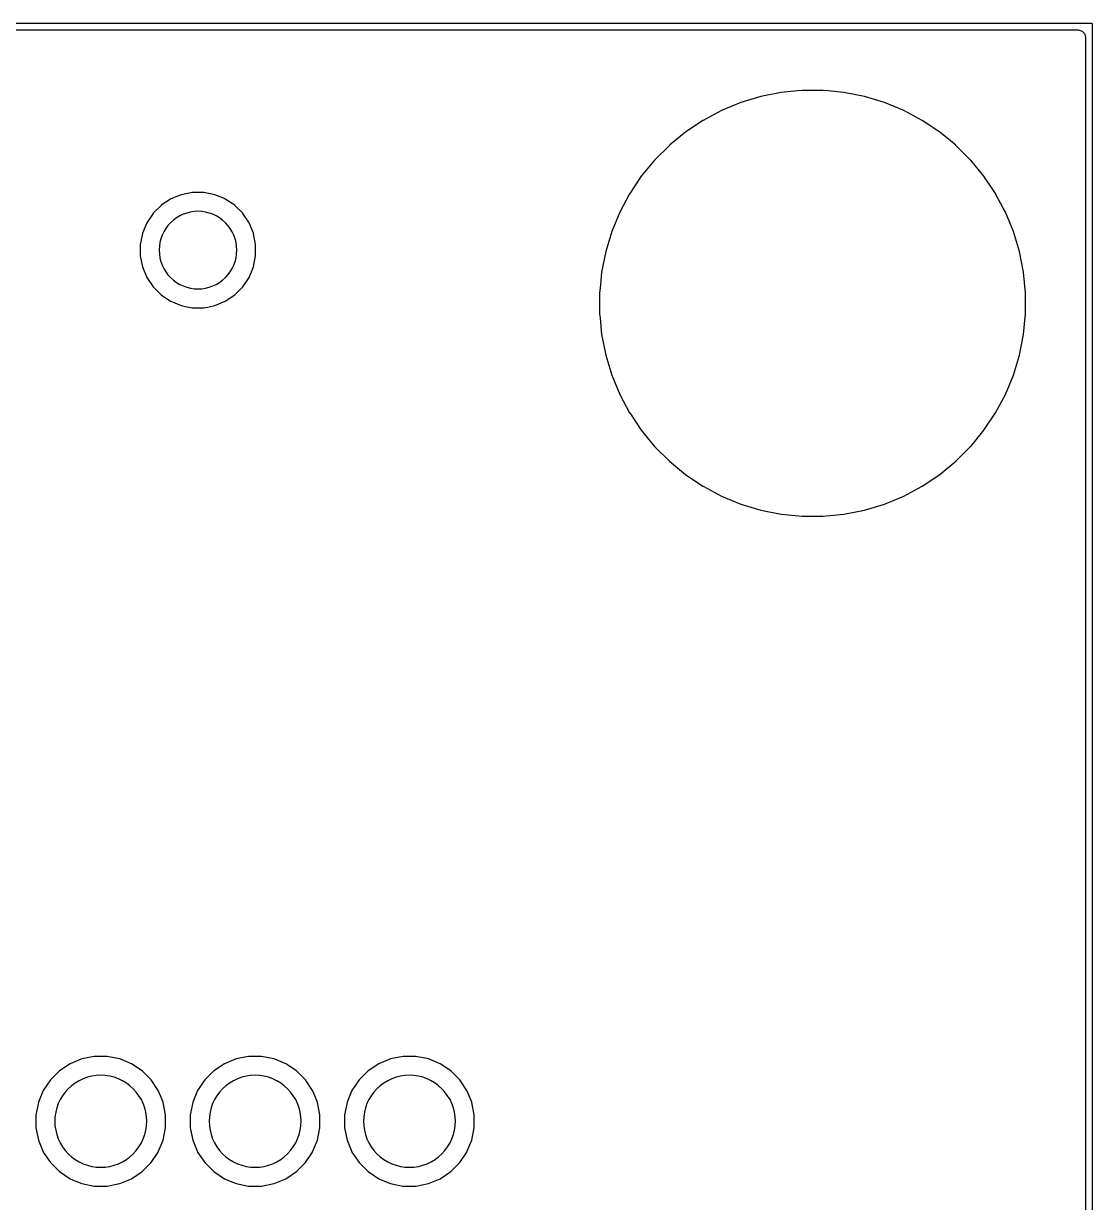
# Model space of a CAD drawing. Header units: metres. Extents: x 92.3 to 181.5, y -134.8 to -50.6.
# Drawn here: x 163.89 to 181.48, y -69.98 to -50.57 of the extents above; entities that cross this region are included whole.
import ezdxf

# ---------------------------------------------------------------- set-up
doc = ezdxf.new("R2010")
doc.units = ezdxf.units.M

msp = doc.modelspace()

# ---------------------------------------------------------------- linework, layer by layer
for points in [[(181.479, -134.774), (181.479, -50.576), (181.479, -50.575), (181.479, -50.575), (181.479, -50.575), (181.479, -50.575), (181.479, -50.575), (181.479, -50.575), (181.479, -50.575), (181.479, -50.575), (181.479, -50.574), (181.479, -50.574), (181.479, -50.574), (181.479, -50.574), (181.479, -50.574), (181.479, -50.574), (181.479, -50.574), (181.479, -50.574), (181.479, -50.573), (181.479, -50.573), (181.479, -50.573), (181.479, -50.573), (181.479, -50.573), (181.479, -50.573), (181.479, -50.573), (181.479, -50.573), (181.479, -50.573), (181.479, -50.573), (181.478, -50.572), (181.478, -50.572), (181.478, -50.572), (181.478, -50.572), (181.478, -50.572), (181.478, -50.572), (181.478, -50.572), (181.478, -50.572), (181.478, -50.572), (181.478, -50.572), (181.478, -50.572), (181.477, -50.571), (181.477, -50.571), (181.477, -50.571), (181.477, -50.571), (181.477, -50.571), (181.477, -50.571), (181.477, -50.571), (181.477, -50.571), (181.477, -50.571), (181.477, -50.571), (181.476, -50.571), (181.476, -50.571), (181.476, -50.571), (181.476, -50.571), (181.476, -50.571), (181.476, -50.571), (181.476, -50.571), (181.476, -50.571), (181.475, -50.571), (181.475, -50.571), (181.475, -50.571), (181.475, -50.571), (181.475, -50.571), (181.475, -50.571), (181.475, -50.571), (181.475, -50.571), (181.474, -50.571), (92.276, -50.571)], [(92.381, -50.8), (92.381, -134.55), (92.391, -134.6), (92.435, -134.65), (92.5, -134.669), (181.25, -134.669), (181.3, -134.659), (181.35, -134.615), (181.369, -134.55), (181.369, -50.8), (181.359, -50.75), (181.315, -50.7), (181.25, -50.681), (92.5, -50.681), (92.45, -50.691), (92.4, -50.735), (92.381, -50.8)], [(173.369, -55.003), (173.369, -55.003), (173.369, -55.003), (173.369, -55.003), (173.369, -55.003), (173.369, -55.347), (173.369, -55.347), (173.369, -55.347), (173.369, -55.347), (173.37, -55.347), (173.376, -55.416), (173.403, -55.69), (173.403, -55.69), (173.403, -55.69), (173.403, -55.69), (173.403, -55.69), (173.47, -56.028), (173.47, -56.028), (173.47, -56.028), (173.47, -56.028), (173.471, -56.028), (173.57, -56.357), (173.57, -56.357), (173.57, -56.357), (173.57, -56.358), (173.571, -56.358), (173.702, -56.675), (173.702, -56.675), (173.702, -56.675), (173.702, -56.676), (173.702, -56.676), (173.702, -56.676), (173.702, -56.676), (173.864, -56.979), (173.865, -56.979), (173.865, -56.979), (173.865, -56.979), (173.865, -56.979), (173.865, -56.979), (173.865, -56.979), (173.865, -56.979), (173.865, -56.98), (173.865, -56.98), (174.056, -57.266), (174.056, -57.266), (174.056, -57.266), (174.056, -57.266), (174.056, -57.266), (174.056, -57.266), (174.056, -57.266), (174.056, -57.266), (174.056, -57.266), (174.056, -57.266), (174.274, -57.532), (174.274, -57.532), (174.274, -57.532), (174.275, -57.532), (174.275, -57.532), (174.518, -57.775), (174.518, -57.775), (174.518, -57.775), (174.518, -57.776), (174.518, -57.776), (174.518, -57.776), (174.518, -57.776), (174.518, -57.776), (174.518, -57.776), (174.784, -57.994), (174.784, -57.994), (174.784, -57.994), (174.784, -57.994), (174.784, -57.994), (175.07, -58.185), (175.071, -58.185), (175.071, -58.185), (175.071, -58.185), (175.071, -58.185), (175.071, -58.185), (175.071, -58.186), (175.071, -58.186), (175.071, -58.186), (175.374, -58.348), (175.374, -58.348), (175.374, -58.348), (175.374, -58.348), (175.374, -58.348), (175.375, -58.348), (175.375, -58.348), (175.692, -58.479), (175.692, -58.48), (175.693, -58.48), (175.693, -58.48), (175.693, -58.48), (176.022, -58.579), (176.022, -58.58), (176.022, -58.58), (176.022, -58.58), (176.022, -58.58), (176.36, -58.647), (176.36, -58.647), (176.36, -58.647), (176.36, -58.647), (176.36, -58.647), (176.703, -58.68), (176.703, -58.681), (176.703, -58.681), (176.703, -58.681), (176.703, -58.681), (177.047, -58.681), (177.047, -58.681), (177.047, -58.681), (177.047, -58.681), (177.047, -58.68), (177.39, -58.647), (177.39, -58.647), (177.39, -58.647), (177.39, -58.647), (177.39, -58.647), (177.728, -58.58), (177.728, -58.58), (177.728, -58.58), (177.728, -58.58), (177.728, -58.579), (178.057, -58.48), (178.057, -58.48), (178.057, -58.48), (178.058, -58.48), (178.058, -58.479), (178.375, -58.348), (178.375, -58.348), (178.376, -58.348), (178.376, -58.348), (178.376, -58.348), (178.679, -58.186), (178.679, -58.185), (178.679, -58.185), (178.679, -58.185), (178.68, -58.185), (178.966, -57.994), (178.966, -57.994), (178.966, -57.994), (178.966, -57.994), (178.966, -57.994), (179.232, -57.776), (179.232, -57.776), (179.232, -57.776), (179.232, -57.775), (179.232, -57.775), (179.475, -57.532), (179.475, -57.532), (179.476, -57.532), (179.476, -57.532), (179.476, -57.532), (179.694, -57.266), (179.694, -57.266), (179.694, -57.266), (179.694, -57.266), (179.694, -57.266), (179.885, -56.98), (179.885, -56.979), (179.885, -56.979), (179.885, -56.979), (179.886, -56.979), (180.048, -56.676), (180.048, -56.676), (180.048, -56.676), (180.048, -56.675), (180.048, -56.675), (180.179, -56.358), (180.18, -56.358), (180.18, -56.357), (180.18, -56.357), (180.18, -56.357), (180.279, -56.028), (180.28, -56.028), (180.28, -56.028), (180.28, -56.028), (180.28, -56.028), (180.347, -55.69), (180.347, -55.69), (180.347, -55.69), (180.347, -55.69), (180.347, -55.69), (180.38, -55.347), (180.38, -55.347), (180.38, -55.347), (180.38, -55.347), (180.38, -55.347), (180.38, -55.003), (180.38, -55.003), (180.38, -55.003), (180.38, -55.003), (180.38, -55.003), (180.347, -54.66), (180.347, -54.66), (180.347, -54.66), (180.347, -54.66), (180.347, -54.66), (180.28, -54.322), (180.28, -54.322), (180.28, -54.322), (180.28, -54.322), (180.279, -54.322), (180.18, -53.993), (180.18, -53.993), (180.18, -53.993), (180.18, -53.992), (180.179, -53.992), (180.048, -53.675), (180.048, -53.675), (180.048, -53.674), (180.048, -53.674), (180.048, -53.674), (180.013, -53.609), (179.886, -53.371), (179.886, -53.371), (179.885, -53.371), (179.885, -53.371), (179.885, -53.371), (179.885, -53.371), (179.885, -53.371), (179.885, -53.37), (179.694, -53.084), (179.694, -53.084), (179.694, -53.084), (179.694, -53.084), (179.694, -53.084), (179.476, -52.818), (179.476, -52.818), (179.476, -52.818), (179.476, -52.818), (179.476, -52.818), (179.476, -52.818), (179.475, -52.818), (179.475, -52.818), (179.475, -52.818), (179.232, -52.575), (179.232, -52.575), (179.232, -52.574), (179.232, -52.574), (179.232, -52.574), (178.966, -52.356), (178.966, -52.356), (178.966, -52.356), (178.966, -52.356), (178.966, -52.356), (178.966, -52.356), (178.966, -52.356), (178.966, -52.356), (178.966, -52.356), (178.68, -52.165), (178.68, -52.165), (178.679, -52.165), (178.679, -52.165), (178.679, -52.165), (178.679, -52.165), (178.679, -52.165), (178.679, -52.165), (178.679, -52.165), (178.679, -52.165), (178.679, -52.165), (178.679, -52.165), (178.679, -52.165), (178.679, -52.165), (178.679, -52.164), (178.376, -52.002), (178.376, -52.002), (178.376, -52.002), (178.376, -52.002), (178.375, -52.002), (178.375, -52.002), (178.375, -52.002), (178.375, -52.002), (178.058, -51.871), (178.058, -51.87), (178.057, -51.87), (178.057, -51.87), (178.057, -51.87), (177.728, -51.771), (177.728, -51.77), (177.728, -51.77), (177.728, -51.77), (177.728, -51.77), (177.39, -51.703), (177.39, -51.703), (177.39, -51.703), (177.39, -51.703), (177.39, -51.703), (177.39, -51.703), (177.132, -51.678), (177.047, -51.67), (177.047, -51.67), (177.047, -51.67), (177.047, -51.67), (177.047, -51.67), (176.703, -51.67), (176.703, -51.67), (176.703, -51.67), (176.703, -51.67), (176.703, -51.67), (176.624, -51.677), (176.36, -51.703), (176.36, -51.703), (176.36, -51.703), (176.36, -51.703), (176.36, -51.703), (176.022, -51.77), (176.022, -51.77), (176.022, -51.77), (176.022, -51.77), (176.022, -51.771), (175.693, -51.87), (175.693, -51.87), (175.693, -51.87), (175.692, -51.87), (175.692, -51.871), (175.375, -52.002), (175.375, -52.002), (175.375, -52.002), (175.374, -52.002), (175.374, -52.002), (175.374, -52.002), (175.374, -52.002), (175.071, -52.164), (175.071, -52.165), (175.071, -52.165), (175.071, -52.165), (175.071, -52.165), (175.071, -52.165), (175.071, -52.165), (175.071, -52.165), (175.07, -52.165), (175.07, -52.165), (174.784, -52.356), (174.784, -52.356), (174.784, -52.356), (174.784, -52.356), (174.784, -52.356), (174.784, -52.356), (174.784, -52.356), (174.784, -52.356), (174.784, -52.356), (174.784, -52.356), (174.518, -52.574), (174.518, -52.574), (174.518, -52.574), (174.518, -52.575), (174.518, -52.575), (174.275, -52.818), (174.275, -52.818), (174.274, -52.818), (174.274, -52.818), (174.274, -52.818), (174.056, -53.084), (174.056, -53.084), (174.056, -53.084), (174.056, -53.084), (174.056, -53.084), (174.056, -53.084), (174.056, -53.084), (174.056, -53.084), (174.056, -53.084), (174.056, -53.084), (173.865, -53.37), (173.865, -53.37), (173.865, -53.371), (173.865, -53.371), (173.865, -53.371), (173.865, -53.371), (173.865, -53.371), (173.865, -53.371), (173.865, -53.371), (173.864, -53.371), (173.702, -53.674), (173.702, -53.674), (173.702, -53.674), (173.702, -53.674), (173.702, -53.675), (173.702, -53.675), (173.702, -53.675), (173.702, -53.675), (173.571, -53.992), (173.57, -53.992), (173.57, -53.993), (173.57, -53.993), (173.57, -53.993), (173.471, -54.322), (173.47, -54.322), (173.47, -54.322), (173.47, -54.322), (173.47, -54.322), (173.403, -54.66), (173.403, -54.66), (173.403, -54.66), (173.403, -54.66), (173.403, -54.66), (173.382, -54.874), (173.37, -55.003), (173.369, -55.003)], [(165.81, -54.393), (165.81, -54.393), (165.81, -54.393), (165.81, -54.393), (165.81, -54.393), (165.81, -54.393), (165.81, -54.394), (165.81, -54.394), (165.811, -54.394), (165.811, -54.394), (165.811, -54.394), (165.811, -54.394), (165.847, -54.576), (165.847, -54.577), (165.847, -54.577), (165.847, -54.577), (165.847, -54.577), (165.847, -54.577), (165.847, -54.577), (165.847, -54.577), (165.847, -54.577), (165.847, -54.577), (165.847, -54.577), (165.847, -54.577), (165.847, -54.577), (165.847, -54.577), (165.847, -54.577), (165.918, -54.749), (165.918, -54.749), (165.918, -54.749), (165.918, -54.749), (165.919, -54.75), (165.919, -54.75), (165.919, -54.75), (165.919, -54.75), (165.919, -54.75), (165.919, -54.75), (165.919, -54.75), (165.919, -54.75), (166.022, -54.905), (166.022, -54.905), (166.022, -54.905), (166.022, -54.905), (166.022, -54.905), (166.022, -54.905), (166.022, -54.905), (166.022, -54.905), (166.023, -54.905), (166.023, -54.905), (166.023, -54.905), (166.023, -54.906), (166.154, -55.037), (166.155, -55.037), (166.155, -55.037), (166.155, -55.037), (166.155, -55.038), (166.155, -55.038), (166.155, -55.038), (166.155, -55.038), (166.155, -55.038), (166.155, -55.038), (166.155, -55.038), (166.155, -55.038), (166.31, -55.141), (166.31, -55.141), (166.31, -55.141), (166.31, -55.141), (166.31, -55.141), (166.31, -55.141), (166.31, -55.141), (166.31, -55.141), (166.31, -55.142), (166.311, -55.142), (166.311, -55.142), (166.483, -55.213), (166.483, -55.213), (166.483, -55.213), (166.483, -55.213), (166.483, -55.213), (166.483, -55.213), (166.483, -55.213), (166.483, -55.213), (166.483, -55.213), (166.484, -55.213), (166.528, -55.222), (166.666, -55.249), (166.666, -55.249), (166.666, -55.249), (166.666, -55.249), (166.666, -55.249), (166.666, -55.249), (166.667, -55.25), (166.667, -55.25), (166.667, -55.25), (166.667, -55.25), (166.853, -55.25), (166.853, -55.25), (166.853, -55.25), (166.853, -55.25), (166.854, -55.249), (166.854, -55.249), (166.854, -55.249), (166.854, -55.249), (166.854, -55.249), (166.854, -55.249), (166.946, -55.231), (167.036, -55.213), (167.037, -55.213), (167.037, -55.213), (167.037, -55.213), (167.037, -55.213), (167.037, -55.213), (167.037, -55.213), (167.037, -55.213), (167.037, -55.213), (167.037, -55.213), (167.209, -55.142), (167.209, -55.142), (167.21, -55.142), (167.21, -55.141), (167.21, -55.141), (167.21, -55.141), (167.21, -55.141), (167.21, -55.141), (167.21, -55.141), (167.21, -55.141), (167.365, -55.038), (167.365, -55.038), (167.365, -55.038), (167.365, -55.038), (167.365, -55.038), (167.365, -55.038), (167.365, -55.037), (167.365, -55.037), (167.366, -55.037), (167.366, -55.037), (167.396, -55.007), (167.41, -54.992), (167.487, -54.916), (167.497, -54.906), (167.497, -54.906), (167.497, -54.905), (167.497, -54.905), (167.498, -54.905), (167.498, -54.905), (167.498, -54.905), (167.498, -54.905), (167.498, -54.905), (167.498, -54.905), (167.601, -54.75), (167.601, -54.75), (167.601, -54.75), (167.601, -54.75), (167.601, -54.75), (167.601, -54.75), (167.601, -54.75), (167.602, -54.75), (167.602, -54.749), (167.602, -54.749), (167.673, -54.577), (167.673, -54.577), (167.673, -54.577), (167.673, -54.577), (167.673, -54.577), (167.673, -54.577), (167.673, -54.577), (167.673, -54.577), (167.673, -54.577), (167.673, -54.576), (167.709, -54.394), (167.709, -54.394), (167.709, -54.394), (167.709, -54.394), (167.709, -54.394), (167.709, -54.394), (167.709, -54.393), (167.709, -54.393), (167.709, -54.393), (167.709, -54.393), (167.709, -54.207), (167.709, -54.207), (167.709, -54.207), (167.709, -54.207), (167.709, -54.206), (167.709, -54.206), (167.709, -54.206), (167.709, -54.206), (167.709, -54.206), (167.709, -54.206), (167.673, -54.024), (167.673, -54.023), (167.673, -54.023), (167.673, -54.023), (167.673, -54.023), (167.673, -54.023), (167.673, -54.023), (167.673, -54.023), (167.673, -54.023), (167.673, -54.023), (167.602, -53.851), (167.602, -53.851), (167.602, -53.85), (167.601, -53.85), (167.601, -53.85), (167.601, -53.85), (167.601, -53.85), (167.601, -53.85), (167.601, -53.85), (167.601, -53.85), (167.601, -53.85), (167.498, -53.695), (167.498, -53.695), (167.498, -53.695), (167.498, -53.695), (167.498, -53.695), (167.498, -53.695), (167.498, -53.695), (167.498, -53.695), (167.497, -53.695), (167.497, -53.695), (167.497, -53.695), (167.497, -53.694), (167.366, -53.563), (167.365, -53.563), (167.365, -53.563), (167.365, -53.563), (167.365, -53.562), (167.365, -53.562), (167.365, -53.562), (167.365, -53.562), (167.365, -53.562), (167.365, -53.562), (167.365, -53.562), (167.365, -53.562), (167.21, -53.459), (167.21, -53.459), (167.21, -53.459), (167.21, -53.459), (167.21, -53.459), (167.21, -53.459), (167.21, -53.459), (167.21, -53.459), (167.209, -53.458), (167.209, -53.458), (167.209, -53.458), (167.209, -53.458), (167.209, -53.458), (167.037, -53.387), (167.037, -53.387), (167.037, -53.387), (167.037, -53.387), (167.037, -53.387), (167.037, -53.387), (167.037, -53.387), (167.037, -53.387), (167.037, -53.387), (167.037, -53.387), (167.037, -53.387), (167.037, -53.387), (167.037, -53.387), (167.037, -53.387), (167.036, -53.387), (166.854, -53.351), (166.854, -53.351), (166.854, -53.351), (166.854, -53.351), (166.854, -53.351), (166.854, -53.351), (166.853, -53.351), (166.853, -53.351), (166.853, -53.351), (166.853, -53.351), (166.667, -53.351), (166.667, -53.351), (166.667, -53.351), (166.667, -53.351), (166.666, -53.351), (166.666, -53.351), (166.666, -53.351), (166.666, -53.351), (166.666, -53.351), (166.666, -53.351), (166.484, -53.387), (166.483, -53.387), (166.483, -53.387), (166.483, -53.387), (166.483, -53.387), (166.483, -53.387), (166.483, -53.387), (166.483, -53.387), (166.483, -53.387), (166.483, -53.387), (166.483, -53.387), (166.483, -53.387), (166.483, -53.387), (166.483, -53.387), (166.483, -53.387), (166.311, -53.458), (166.311, -53.458), (166.311, -53.458), (166.311, -53.458), (166.31, -53.459), (166.31, -53.459), (166.31, -53.459), (166.31, -53.459), (166.31, -53.459), (166.31, -53.459), (166.31, -53.459), (166.31, -53.459), (166.155, -53.562), (166.155, -53.562), (166.155, -53.562), (166.155, -53.562), (166.155, -53.562), (166.155, -53.562), (166.155, -53.562), (166.155, -53.562), (166.155, -53.563), (166.155, -53.563), (166.155, -53.563), (166.154, -53.563), (166.023, -53.694), (166.023, -53.695), (166.023, -53.695), (166.023, -53.695), (166.022, -53.695), (166.022, -53.695), (166.022, -53.695), (166.022, -53.695), (166.022, -53.695), (166.022, -53.695), (166.022, -53.695), (166.022, -53.695), (165.919, -53.85), (165.919, -53.85), (165.919, -53.85), (165.919, -53.85), (165.919, -53.85), (165.919, -53.85), (165.919, -53.85), (165.919, -53.85), (165.918, -53.851), (165.918, -53.851), (165.918, -53.851), (165.918, -53.851), (165.918, -53.851), (165.847, -54.023), (165.847, -54.023), (165.847, -54.023), (165.847, -54.023), (165.847, -54.023), (165.847, -54.023), (165.847, -54.023), (165.847, -54.023), (165.847, -54.023), (165.847, -54.023), (165.847, -54.023), (165.847, -54.023), (165.847, -54.023), (165.847, -54.023), (165.847, -54.024), (165.811, -54.206), (165.811, -54.206), (165.811, -54.206), (165.811, -54.206), (165.81, -54.206), (165.81, -54.206), (165.81, -54.207), (165.81, -54.207), (165.81, -54.207), (165.81, -54.207), (165.81, -54.393)], [(167.399, -54.3), (167.396, -54.237), (167.387, -54.175), (167.371, -54.115), (167.35, -54.055), (167.324, -53.999), (167.291, -53.945), (167.254, -53.895), (167.212, -53.848), (167.165, -53.806), (167.115, -53.769), (167.061, -53.736), (167.005, -53.71), (166.945, -53.689), (166.885, -53.673), (166.823, -53.664), (166.76, -53.661), (166.697, -53.664), (166.635, -53.673), (166.575, -53.689), (166.515, -53.71), (166.459, -53.736), (166.405, -53.769), (166.355, -53.806), (166.308, -53.848), (166.266, -53.895), (166.229, -53.945), (166.196, -53.999), (166.17, -54.055), (166.149, -54.115), (166.133, -54.175), (166.124, -54.237), (166.121, -54.3), (166.124, -54.363), (166.133, -54.425), (166.149, -54.485), (166.17, -54.545), (166.196, -54.601), (166.229, -54.655), (166.266, -54.705), (166.308, -54.752), (166.355, -54.794), (166.405, -54.831), (166.459, -54.864), (166.515, -54.89), (166.575, -54.911), (166.635, -54.927), (166.697, -54.936), (166.76, -54.939), (166.823, -54.936), (166.885, -54.927), (166.945, -54.911), (167.005, -54.89), (167.061, -54.864), (167.115, -54.831), (167.165, -54.794), (167.212, -54.752), (167.254, -54.705), (167.291, -54.655), (167.324, -54.601), (167.35, -54.545), (167.371, -54.485), (167.387, -54.425), (167.396, -54.363), (167.399, -54.3)], [(164.093, -68.534), (164.093, -68.534), (164.093, -68.535), (164.093, -68.535), (164.093, -68.535), (164.093, -68.535), (164.092, -68.535), (164.092, -68.535), (164.092, -68.535), (164.092, -68.535), (164.092, -68.745), (164.092, -68.745), (164.092, -68.745), (164.092, -68.745), (164.093, -68.745), (164.093, -68.745), (164.093, -68.745), (164.093, -68.745), (164.093, -68.746), (164.093, -68.746), (164.133, -68.951), (164.133, -68.951), (164.133, -68.951), (164.133, -68.951), (164.133, -68.951), (164.133, -68.951), (164.134, -68.951), (164.134, -68.951), (164.134, -68.951), (164.134, -68.951), (164.134, -68.951), (164.134, -68.952), (164.134, -68.952), (164.134, -68.952), (164.134, -68.952), (164.214, -69.145), (164.214, -69.145), (164.214, -69.145), (164.214, -69.146), (164.214, -69.146), (164.214, -69.146), (164.214, -69.146), (164.214, -69.146), (164.214, -69.146), (164.214, -69.146), (164.331, -69.32), (164.331, -69.32), (164.331, -69.32), (164.331, -69.32), (164.331, -69.32), (164.331, -69.32), (164.331, -69.321), (164.331, -69.321), (164.331, -69.321), (164.331, -69.321), (164.479, -69.469), (164.479, -69.469), (164.479, -69.469), (164.479, -69.469), (164.48, -69.469), (164.48, -69.469), (164.48, -69.469), (164.48, -69.469), (164.48, -69.469), (164.48, -69.469), (164.654, -69.586), (164.654, -69.586), (164.654, -69.586), (164.654, -69.586), (164.654, -69.586), (164.654, -69.586), (164.654, -69.586), (164.655, -69.586), (164.655, -69.586), (164.655, -69.586), (164.751, -69.626), (164.848, -69.666), (164.848, -69.666), (164.848, -69.666), (164.849, -69.666), (164.849, -69.666), (164.849, -69.666), (164.849, -69.666), (164.849, -69.667), (164.849, -69.667), (164.849, -69.667), (165.049, -69.706), (165.054, -69.707), (165.054, -69.707), (165.055, -69.707), (165.055, -69.707), (165.055, -69.707), (165.055, -69.708), (165.055, -69.708), (165.055, -69.708), (165.055, -69.708), (165.055, -69.708), (165.265, -69.708), (165.265, -69.708), (165.265, -69.708), (165.265, -69.708), (165.265, -69.708), (165.265, -69.708), (165.265, -69.707), (165.265, -69.707), (165.266, -69.707), (165.266, -69.707), (165.266, -69.707), (165.266, -69.707), (165.471, -69.667), (165.471, -69.667), (165.471, -69.667), (165.471, -69.666), (165.471, -69.666), (165.471, -69.666), (165.471, -69.666), (165.472, -69.666), (165.472, -69.666), (165.472, -69.666), (165.665, -69.586), (165.665, -69.586), (165.665, -69.586), (165.666, -69.586), (165.666, -69.586), (165.666, -69.586), (165.666, -69.586), (165.666, -69.586), (165.666, -69.586), (165.666, -69.586), (165.84, -69.469), (165.84, -69.469), (165.84, -69.469), (165.84, -69.469), (165.84, -69.469), (165.84, -69.469), (165.841, -69.469), (165.841, -69.469), (165.841, -69.469), (165.841, -69.469), (165.989, -69.321), (165.989, -69.321), (165.989, -69.321), (165.989, -69.321), (165.989, -69.32), (165.989, -69.32), (165.989, -69.32), (165.989, -69.32), (165.989, -69.32), (165.989, -69.32), (166.106, -69.146), (166.106, -69.146), (166.106, -69.146), (166.106, -69.146), (166.106, -69.146), (166.106, -69.146), (166.106, -69.146), (166.106, -69.145), (166.106, -69.145), (166.106, -69.145), (166.186, -68.952), (166.186, -68.952), (166.186, -68.952), (166.186, -68.951), (166.186, -68.951), (166.186, -68.951), (166.186, -68.951), (166.187, -68.951), (166.187, -68.951), (166.187, -68.951), (166.227, -68.746), (166.227, -68.746), (166.227, -68.745), (166.227, -68.745), (166.227, -68.745), (166.227, -68.745), (166.227, -68.745), (166.227, -68.745), (166.227, -68.745), (166.227, -68.745), (166.227, -68.535), (166.227, -68.535), (166.227, -68.535), (166.227, -68.535), (166.227, -68.535), (166.227, -68.535), (166.227, -68.535), (166.227, -68.535), (166.227, -68.534), (166.227, -68.534), (166.227, -68.534), (166.187, -68.329), (166.187, -68.329), (166.187, -68.329), (166.186, -68.329), (166.186, -68.329), (166.186, -68.329), (166.186, -68.329), (166.186, -68.328), (166.186, -68.328), (166.186, -68.328), (166.125, -68.181), (166.106, -68.135), (166.106, -68.135), (166.106, -68.135), (166.106, -68.134), (166.106, -68.134), (166.106, -68.134), (166.106, -68.134), (166.106, -68.134), (166.106, -68.134), (166.106, -68.134), (165.989, -67.96), (165.989, -67.96), (165.989, -67.96), (165.989, -67.96), (165.989, -67.96), (165.989, -67.96), (165.989, -67.959), (165.989, -67.959), (165.989, -67.959), (165.989, -67.959), (165.841, -67.811), (165.841, -67.811), (165.841, -67.811), (165.841, -67.811), (165.84, -67.811), (165.84, -67.811), (165.84, -67.811), (165.84, -67.811), (165.84, -67.811), (165.84, -67.811), (165.666, -67.694), (165.666, -67.694), (165.666, -67.694), (165.666, -67.694), (165.666, -67.694), (165.666, -67.694), (165.666, -67.694), (165.665, -67.694), (165.665, -67.694), (165.665, -67.694), (165.472, -67.614), (165.472, -67.614), (165.472, -67.614), (165.472, -67.614), (165.471, -67.614), (165.471, -67.614), (165.471, -67.614), (165.471, -67.614), (165.471, -67.614), (165.471, -67.613), (165.471, -67.613), (165.471, -67.613), (165.471, -67.613), (165.471, -67.613), (165.471, -67.613), (165.266, -67.573), (165.266, -67.573), (165.265, -67.573), (165.265, -67.573), (165.265, -67.573), (165.265, -67.573), (165.265, -67.573), (165.265, -67.573), (165.265, -67.573), (165.265, -67.573), (165.055, -67.573), (165.055, -67.573), (165.055, -67.573), (165.055, -67.573), (165.055, -67.573), (165.055, -67.573), (165.055, -67.573), (165.055, -67.573), (165.054, -67.573), (165.054, -67.573), (164.849, -67.613), (164.849, -67.613), (164.849, -67.613), (164.849, -67.613), (164.849, -67.613), (164.849, -67.613), (164.849, -67.614), (164.849, -67.614), (164.849, -67.614), (164.849, -67.614), (164.849, -67.614), (164.848, -67.614), (164.848, -67.614), (164.848, -67.614), (164.848, -67.614), (164.655, -67.694), (164.655, -67.694), (164.655, -67.694), (164.654, -67.694), (164.654, -67.694), (164.654, -67.694), (164.654, -67.694), (164.654, -67.694), (164.654, -67.694), (164.654, -67.694), (164.48, -67.811), (164.48, -67.811), (164.48, -67.811), (164.48, -67.811), (164.48, -67.811), (164.48, -67.811), (164.479, -67.811), (164.479, -67.811), (164.479, -67.811), (164.479, -67.811), (164.331, -67.959), (164.331, -67.959), (164.331, -67.959), (164.331, -67.959), (164.331, -67.96), (164.331, -67.96), (164.331, -67.96), (164.331, -67.96), (164.331, -67.96), (164.331, -67.96), (164.214, -68.134), (164.214, -68.134), (164.214, -68.134), (164.214, -68.134), (164.214, -68.134), (164.214, -68.134), (164.214, -68.134), (164.214, -68.135), (164.214, -68.135), (164.214, -68.135), (164.134, -68.328), (164.134, -68.328), (164.134, -68.328), (164.134, -68.328), (164.134, -68.329), (164.134, -68.329), (164.134, -68.329), (164.134, -68.329), (164.134, -68.329), (164.133, -68.329), (164.133, -68.329), (164.133, -68.329), (164.133, -68.329), (164.133, -68.329), (164.133, -68.329), (164.093, -68.534), (164.093, -68.534)], [(166.633, -68.534), (166.633, -68.534), (166.633, -68.535), (166.633, -68.535), (166.633, -68.535), (166.633, -68.535), (166.632, -68.535), (166.632, -68.535), (166.632, -68.535), (166.632, -68.535), (166.632, -68.745), (166.632, -68.745), (166.632, -68.745), (166.632, -68.745), (166.633, -68.745), (166.633, -68.745), (166.633, -68.745), (166.633, -68.745), (166.633, -68.746), (166.633, -68.746), (166.673, -68.951), (166.673, -68.951), (166.673, -68.951), (166.673, -68.951), (166.673, -68.951), (166.673, -68.951), (166.674, -68.951), (166.674, -68.951), (166.674, -68.951), (166.674, -68.951), (166.674, -68.951), (166.674, -68.952), (166.674, -68.952), (166.674, -68.952), (166.674, -68.952), (166.754, -69.145), (166.754, -69.145), (166.754, -69.145), (166.754, -69.146), (166.754, -69.146), (166.754, -69.146), (166.754, -69.146), (166.754, -69.146), (166.754, -69.146), (166.754, -69.146), (166.871, -69.32), (166.871, -69.32), (166.871, -69.32), (166.871, -69.32), (166.871, -69.32), (166.871, -69.32), (166.871, -69.321), (166.871, -69.321), (166.871, -69.321), (166.871, -69.321), (167.019, -69.469), (167.019, -69.469), (167.019, -69.469), (167.019, -69.469), (167.02, -69.469), (167.02, -69.469), (167.02, -69.469), (167.02, -69.469), (167.02, -69.469), (167.02, -69.469), (167.194, -69.586), (167.194, -69.586), (167.194, -69.586), (167.194, -69.586), (167.194, -69.586), (167.194, -69.586), (167.194, -69.586), (167.195, -69.586), (167.195, -69.586), (167.195, -69.586), (167.291, -69.626), (167.388, -69.666), (167.388, -69.666), (167.388, -69.666), (167.389, -69.666), (167.389, -69.666), (167.389, -69.666), (167.389, -69.666), (167.389, -69.667), (167.389, -69.667), (167.389, -69.667), (167.589, -69.706), (167.594, -69.707), (167.594, -69.707), (167.595, -69.707), (167.595, -69.707), (167.595, -69.707), (167.595, -69.708), (167.595, -69.708), (167.595, -69.708), (167.595, -69.708), (167.595, -69.708), (167.805, -69.708), (167.805, -69.708), (167.805, -69.708), (167.805, -69.708), (167.805, -69.708), (167.805, -69.708), (167.805, -69.707), (167.805, -69.707), (167.806, -69.707), (167.806, -69.707), (167.806, -69.707), (167.806, -69.707), (168.011, -69.667), (168.011, -69.667), (168.011, -69.667), (168.011, -69.666), (168.011, -69.666), (168.011, -69.666), (168.011, -69.666), (168.012, -69.666), (168.012, -69.666), (168.012, -69.666), (168.205, -69.586), (168.205, -69.586), (168.205, -69.586), (168.206, -69.586), (168.206, -69.586), (168.206, -69.586), (168.206, -69.586), (168.206, -69.586), (168.206, -69.586), (168.206, -69.586), (168.38, -69.469), (168.38, -69.469), (168.38, -69.469), (168.38, -69.469), (168.38, -69.469), (168.38, -69.469), (168.381, -69.469), (168.381, -69.469), (168.381, -69.469), (168.381, -69.469), (168.529, -69.321), (168.529, -69.321), (168.529, -69.321), (168.529, -69.321), (168.529, -69.32), (168.529, -69.32), (168.529, -69.32), (168.529, -69.32), (168.529, -69.32), (168.529, -69.32), (168.646, -69.146), (168.646, -69.146), (168.646, -69.146), (168.646, -69.146), (168.646, -69.146), (168.646, -69.146), (168.646, -69.146), (168.646, -69.145), (168.646, -69.145), (168.646, -69.145), (168.726, -68.952), (168.726, -68.952), (168.726, -68.952), (168.726, -68.951), (168.726, -68.951), (168.726, -68.951), (168.726, -68.951), (168.727, -68.951), (168.727, -68.951), (168.727, -68.951), (168.767, -68.746), (168.767, -68.746), (168.767, -68.745), (168.767, -68.745), (168.767, -68.745), (168.767, -68.745), (168.767, -68.745), (168.767, -68.745), (168.767, -68.745), (168.767, -68.745), (168.767, -68.535), (168.767, -68.535), (168.767, -68.535), (168.767, -68.535), (168.767, -68.535), (168.767, -68.535), (168.767, -68.535), (168.767, -68.535), (168.767, -68.534), (168.767, -68.534), (168.767, -68.534), (168.727, -68.329), (168.727, -68.329), (168.727, -68.329), (168.726, -68.329), (168.726, -68.329), (168.726, -68.329), (168.726, -68.329), (168.726, -68.328), (168.726, -68.328), (168.726, -68.328), (168.665, -68.181), (168.646, -68.135), (168.646, -68.135), (168.646, -68.135), (168.646, -68.134), (168.646, -68.134), (168.646, -68.134), (168.646, -68.134), (168.646, -68.134), (168.646, -68.134), (168.646, -68.134), (168.529, -67.96), (168.529, -67.96), (168.529, -67.96), (168.529, -67.96), (168.529, -67.96), (168.529, -67.96), (168.529, -67.959), (168.529, -67.959), (168.529, -67.959), (168.529, -67.959), (168.381, -67.811), (168.381, -67.811), (168.381, -67.811), (168.381, -67.811), (168.38, -67.811), (168.38, -67.811), (168.38, -67.811), (168.38, -67.811), (168.38, -67.811), (168.38, -67.811), (168.206, -67.694), (168.206, -67.694), (168.206, -67.694), (168.206, -67.694), (168.206, -67.694), (168.206, -67.694), (168.206, -67.694), (168.205, -67.694), (168.205, -67.694), (168.205, -67.694), (168.012, -67.614), (168.012, -67.614), (168.012, -67.614), (168.012, -67.614), (168.011, -67.614), (168.011, -67.614), (168.011, -67.614), (168.011, -67.614), (168.011, -67.614), (168.011, -67.613), (168.011, -67.613), (168.011, -67.613), (168.011, -67.613), (168.011, -67.613), (168.011, -67.613), (167.806, -67.573), (167.806, -67.573), (167.805, -67.573), (167.805, -67.573), (167.805, -67.573), (167.805, -67.573), (167.805, -67.573), (167.805, -67.573), (167.805, -67.573), (167.805, -67.573), (167.595, -67.573), (167.595, -67.573), (167.595, -67.573), (167.595, -67.573), (167.595, -67.573), (167.595, -67.573), (167.595, -67.573), (167.595, -67.573), (167.594, -67.573), (167.594, -67.573), (167.389, -67.613), (167.389, -67.613), (167.389, -67.613), (167.389, -67.613), (167.389, -67.613), (167.389, -67.613), (167.389, -67.614), (167.389, -67.614), (167.389, -67.614), (167.389, -67.614), (167.389, -67.614), (167.388, -67.614), (167.388, -67.614), (167.388, -67.614), (167.388, -67.614), (167.195, -67.694), (167.195, -67.694), (167.195, -67.694), (167.194, -67.694), (167.194, -67.694), (167.194, -67.694), (167.194, -67.694), (167.194, -67.694), (167.194, -67.694), (167.194, -67.694), (167.02, -67.811), (167.02, -67.811), (167.02, -67.811), (167.02, -67.811), (167.02, -67.811), (167.02, -67.811), (167.019, -67.811), (167.019, -67.811), (167.019, -67.811), (167.019, -67.811), (166.871, -67.959), (166.871, -67.959), (166.871, -67.959), (166.871, -67.959), (166.871, -67.96), (166.871, -67.96), (166.871, -67.96), (166.871, -67.96), (166.871, -67.96), (166.871, -67.96), (166.754, -68.134), (166.754, -68.134), (166.754, -68.134), (166.754, -68.134), (166.754, -68.134), (166.754, -68.134), (166.754, -68.134), (166.754, -68.135), (166.754, -68.135), (166.754, -68.135), (166.674, -68.328), (166.674, -68.328), (166.674, -68.328), (166.674, -68.328), (166.674, -68.329), (166.674, -68.329), (166.674, -68.329), (166.674, -68.329), (166.674, -68.329), (166.673, -68.329), (166.673, -68.329), (166.673, -68.329), (166.673, -68.329), (166.673, -68.329), (166.673, -68.329), (166.633, -68.534), (166.633, -68.534)], [(169.173, -68.534), (169.173, -68.534), (169.173, -68.535), (169.173, -68.535), (169.173, -68.535), (169.173, -68.535), (169.172, -68.535), (169.172, -68.535), (169.172, -68.535), (169.172, -68.535), (169.172, -68.745), (169.172, -68.745), (169.172, -68.745), (169.172, -68.745), (169.173, -68.745), (169.173, -68.745), (169.173, -68.745), (169.173, -68.745), (169.173, -68.746), (169.173, -68.746), (169.213, -68.951), (169.213, -68.951), (169.213, -68.951), (169.213, -68.951), (169.213, -68.951), (169.213, -68.951), (169.214, -68.951), (169.214, -68.951), (169.214, -68.951), (169.214, -68.951), (169.214, -68.951), (169.214, -68.952), (169.214, -68.952), (169.214, -68.952), (169.214, -68.952), (169.294, -69.145), (169.294, -69.145), (169.294, -69.145), (169.294, -69.146), (169.294, -69.146), (169.294, -69.146), (169.294, -69.146), (169.294, -69.146), (169.294, -69.146), (169.294, -69.146), (169.411, -69.32), (169.411, -69.32), (169.411, -69.32), (169.411, -69.32), (169.411, -69.32), (169.411, -69.32), (169.411, -69.321), (169.411, -69.321), (169.411, -69.321), (169.411, -69.321), (169.559, -69.469), (169.559, -69.469), (169.559, -69.469), (169.559, -69.469), (169.56, -69.469), (169.56, -69.469), (169.56, -69.469), (169.56, -69.469), (169.56, -69.469), (169.56, -69.469), (169.734, -69.586), (169.734, -69.586), (169.734, -69.586), (169.734, -69.586), (169.734, -69.586), (169.734, -69.586), (169.734, -69.586), (169.735, -69.586), (169.735, -69.586), (169.735, -69.586), (169.831, -69.626), (169.928, -69.666), (169.928, -69.666), (169.928, -69.666), (169.929, -69.666), (169.929, -69.666), (169.929, -69.666), (169.929, -69.666), (169.929, -69.667), (169.929, -69.667), (169.929, -69.667), (170.129, -69.706), (170.134, -69.707), (170.134, -69.707), (170.135, -69.707), (170.135, -69.707), (170.135, -69.707), (170.135, -69.708), (170.135, -69.708), (170.135, -69.708), (170.135, -69.708), (170.135, -69.708), (170.345, -69.708), (170.345, -69.708), (170.345, -69.708), (170.345, -69.708), (170.345, -69.708), (170.345, -69.708), (170.345, -69.707), (170.345, -69.707), (170.346, -69.707), (170.346, -69.707), (170.346, -69.707), (170.346, -69.707), (170.551, -69.667), (170.551, -69.667), (170.551, -69.667), (170.551, -69.666), (170.551, -69.666), (170.551, -69.666), (170.551, -69.666), (170.552, -69.666), (170.552, -69.666), (170.552, -69.666), (170.745, -69.586), (170.745, -69.586), (170.745, -69.586), (170.746, -69.586), (170.746, -69.586), (170.746, -69.586), (170.746, -69.586), (170.746, -69.586), (170.746, -69.586), (170.746, -69.586), (170.92, -69.469), (170.92, -69.469), (170.92, -69.469), (170.92, -69.469), (170.92, -69.469), (170.92, -69.469), (170.921, -69.469), (170.921, -69.469), (170.921, -69.469), (170.921, -69.469), (171.069, -69.321), (171.069, -69.321), (171.069, -69.321), (171.069, -69.321), (171.069, -69.32), (171.069, -69.32), (171.069, -69.32), (171.069, -69.32), (171.069, -69.32), (171.069, -69.32), (171.186, -69.146), (171.186, -69.146), (171.186, -69.146), (171.186, -69.146), (171.186, -69.146), (171.186, -69.146), (171.186, -69.146), (171.186, -69.145), (171.186, -69.145), (171.186, -69.145), (171.266, -68.952), (171.266, -68.952), (171.266, -68.952), (171.266, -68.951), (171.266, -68.951), (171.266, -68.951), (171.266, -68.951), (171.267, -68.951), (171.267, -68.951), (171.267, -68.951), (171.307, -68.746), (171.307, -68.746), (171.307, -68.745), (171.307, -68.745), (171.307, -68.745), (171.307, -68.745), (171.307, -68.745), (171.307, -68.745), (171.307, -68.745), (171.307, -68.745), (171.307, -68.535), (171.307, -68.535), (171.307, -68.535), (171.307, -68.535), (171.307, -68.535), (171.307, -68.535), (171.307, -68.535), (171.307, -68.535), (171.307, -68.534), (171.307, -68.534), (171.267, -68.329), (171.267, -68.329), (171.267, -68.329), (171.266, -68.329), (171.266, -68.329), (171.266, -68.329), (171.266, -68.329), (171.266, -68.328), (171.266, -68.328), (171.266, -68.328), (171.205, -68.181), (171.186, -68.135), (171.186, -68.135), (171.186, -68.135), (171.186, -68.134), (171.186, -68.134), (171.186, -68.134), (171.186, -68.134), (171.186, -68.134), (171.186, -68.134), (171.186, -68.134), (171.069, -67.96), (171.069, -67.96), (171.069, -67.96), (171.069, -67.96), (171.069, -67.96), (171.069, -67.96), (171.069, -67.959), (171.069, -67.959), (171.069, -67.959), (171.069, -67.959), (170.921, -67.811), (170.921, -67.811), (170.921, -67.811), (170.921, -67.811), (170.92, -67.811), (170.92, -67.811), (170.92, -67.811), (170.92, -67.811), (170.92, -67.811), (170.92, -67.811), (170.746, -67.694), (170.746, -67.694), (170.746, -67.694), (170.746, -67.694), (170.746, -67.694), (170.746, -67.694), (170.746, -67.694), (170.745, -67.694), (170.745, -67.694), (170.745, -67.694), (170.552, -67.614), (170.552, -67.614), (170.552, -67.614), (170.552, -67.614), (170.551, -67.614), (170.551, -67.614), (170.551, -67.614), (170.551, -67.614), (170.551, -67.614), (170.551, -67.613), (170.551, -67.613), (170.551, -67.613), (170.551, -67.613), (170.551, -67.613), (170.551, -67.613), (170.346, -67.573), (170.346, -67.573), (170.345, -67.573), (170.345, -67.573), (170.345, -67.573), (170.345, -67.573), (170.345, -67.573), (170.345, -67.573), (170.345, -67.573), (170.345, -67.573), (170.135, -67.573), (170.135, -67.573), (170.135, -67.573), (170.135, -67.573), (170.135, -67.573), (170.135, -67.573), (170.135, -67.573), (170.135, -67.573), (170.134, -67.573), (170.134, -67.573), (169.929, -67.613), (169.929, -67.613), (169.929, -67.613), (169.929, -67.613), (169.929, -67.613), (169.929, -67.613), (169.929, -67.614), (169.929, -67.614), (169.929, -67.614), (169.929, -67.614), (169.929, -67.614), (169.928, -67.614), (169.928, -67.614), (169.928, -67.614), (169.928, -67.614), (169.735, -67.694), (169.735, -67.694), (169.735, -67.694), (169.734, -67.694), (169.734, -67.694), (169.734, -67.694), (169.734, -67.694), (169.734, -67.694), (169.734, -67.694), (169.734, -67.694), (169.56, -67.811), (169.56, -67.811), (169.56, -67.811), (169.56, -67.811), (169.56, -67.811), (169.56, -67.811), (169.559, -67.811), (169.559, -67.811), (169.559, -67.811), (169.559, -67.811), (169.411, -67.959), (169.411, -67.959), (169.411, -67.959), (169.411, -67.959), (169.411, -67.96), (169.411, -67.96), (169.411, -67.96), (169.411, -67.96), (169.411, -67.96), (169.411, -67.96), (169.294, -68.134), (169.294, -68.134), (169.294, -68.134), (169.294, -68.134), (169.294, -68.134), (169.294, -68.134), (169.294, -68.134), (169.294, -68.135), (169.294, -68.135), (169.294, -68.135), (169.214, -68.328), (169.214, -68.328), (169.214, -68.328), (169.214, -68.328), (169.214, -68.329), (169.214, -68.329), (169.214, -68.329), (169.214, -68.329), (169.214, -68.329), (169.213, -68.329), (169.213, -68.329), (169.213, -68.329), (169.213, -68.329), (169.213, -68.329), (169.213, -68.329), (169.173, -68.534), (169.173, -68.534)], [(164.87, -69.339), (164.94, -69.364), (165.012, -69.382), (165.086, -69.393), (165.16, -69.397), (165.234, -69.393), (165.308, -69.382), (165.38, -69.364), (165.45, -69.339), (165.517, -69.308), (165.581, -69.269), (165.64, -69.225), (165.695, -69.175), (165.745, -69.12), (165.789, -69.061), (165.828, -68.997), (165.859, -68.93), (165.884, -68.86), (165.902, -68.788), (165.913, -68.714), (165.917, -68.64), (165.913, -68.566), (165.902, -68.492), (165.884, -68.42), (165.859, -68.35), (165.828, -68.283), (165.789, -68.219), (165.745, -68.16), (165.695, -68.105), (165.64, -68.055), (165.581, -68.011), (165.517, -67.972), (165.45, -67.941), (165.38, -67.916), (165.308, -67.898), (165.234, -67.887), (165.16, -67.883), (165.086, -67.887), (165.012, -67.898), (164.94, -67.916), (164.87, -67.941), (164.803, -67.972), (164.739, -68.011), (164.68, -68.055), (164.625, -68.105), (164.575, -68.16), (164.531, -68.219), (164.492, -68.283), (164.461, -68.35), (164.436, -68.42), (164.418, -68.492), (164.407, -68.566), (164.403, -68.64), (164.407, -68.714), (164.418, -68.788), (164.436, -68.86), (164.461, -68.93), (164.492, -68.997), (164.531, -69.061), (164.575, -69.12), (164.625, -69.175), (164.68, -69.225), (164.739, -69.269), (164.803, -69.308), (164.87, -69.339)], [(167.41, -69.339), (167.48, -69.364), (167.552, -69.382), (167.626, -69.393), (167.7, -69.397), (167.774, -69.393), (167.848, -69.382), (167.92, -69.364), (167.99, -69.339), (168.057, -69.308), (168.121, -69.269), (168.18, -69.225), (168.235, -69.175), (168.285, -69.12), (168.329, -69.061), (168.368, -68.997), (168.399, -68.93), (168.424, -68.86), (168.442, -68.788), (168.453, -68.714), (168.457, -68.64), (168.453, -68.566), (168.442, -68.492), (168.424, -68.42), (168.399, -68.35), (168.368, -68.283), (168.329, -68.219), (168.285, -68.16), (168.235, -68.105), (168.18, -68.055), (168.121, -68.011), (168.057, -67.972), (167.99, -67.941), (167.92, -67.916), (167.848, -67.898), (167.774, -67.887), (167.7, -67.883), (167.626, -67.887), (167.552, -67.898), (167.48, -67.916), (167.41, -67.941), (167.343, -67.972), (167.279, -68.011), (167.22, -68.055), (167.165, -68.105), (167.115, -68.16), (167.071, -68.219), (167.032, -68.283), (167.001, -68.35), (166.976, -68.42), (166.958, -68.492), (166.947, -68.566), (166.943, -68.64), (166.947, -68.714), (166.958, -68.788), (166.976, -68.86), (167.001, -68.93), (167.032, -68.997), (167.071, -69.061), (167.115, -69.12), (167.165, -69.175), (167.22, -69.225), (167.279, -69.269), (167.343, -69.308), (167.41, -69.339)], [(169.95, -69.339), (170.02, -69.364), (170.092, -69.382), (170.166, -69.393), (170.24, -69.397), (170.314, -69.393), (170.388, -69.382), (170.46, -69.364), (170.53, -69.339), (170.597, -69.308), (170.661, -69.269), (170.72, -69.225), (170.775, -69.175), (170.825, -69.12), (170.869, -69.061), (170.908, -68.997), (170.939, -68.93), (170.964, -68.86), (170.982, -68.788), (170.993, -68.714), (170.997, -68.64), (170.993, -68.566), (170.982, -68.492), (170.964, -68.42), (170.939, -68.35), (170.908, -68.283), (170.869, -68.219), (170.825, -68.16), (170.775, -68.105), (170.72, -68.055), (170.661, -68.011), (170.597, -67.972), (170.53, -67.941), (170.46, -67.916), (170.388, -67.898), (170.314, -67.887), (170.24, -67.883), (170.166, -67.887), (170.092, -67.898), (170.02, -67.916), (169.95, -67.941), (169.883, -67.972), (169.819, -68.011), (169.76, -68.055), (169.705, -68.105), (169.655, -68.16), (169.611, -68.219), (169.572, -68.283), (169.541, -68.35), (169.516, -68.42), (169.498, -68.492), (169.487, -68.566), (169.483, -68.64), (169.487, -68.714), (169.498, -68.788), (169.516, -68.86), (169.541, -68.93), (169.572, -68.997), (169.611, -69.061), (169.655, -69.12), (169.705, -69.175), (169.76, -69.225), (169.819, -69.269), (169.883, -69.308), (169.95, -69.339)]]:
    msp.add_lwpolyline(points)

doc.saveas('drawing.dxf')
